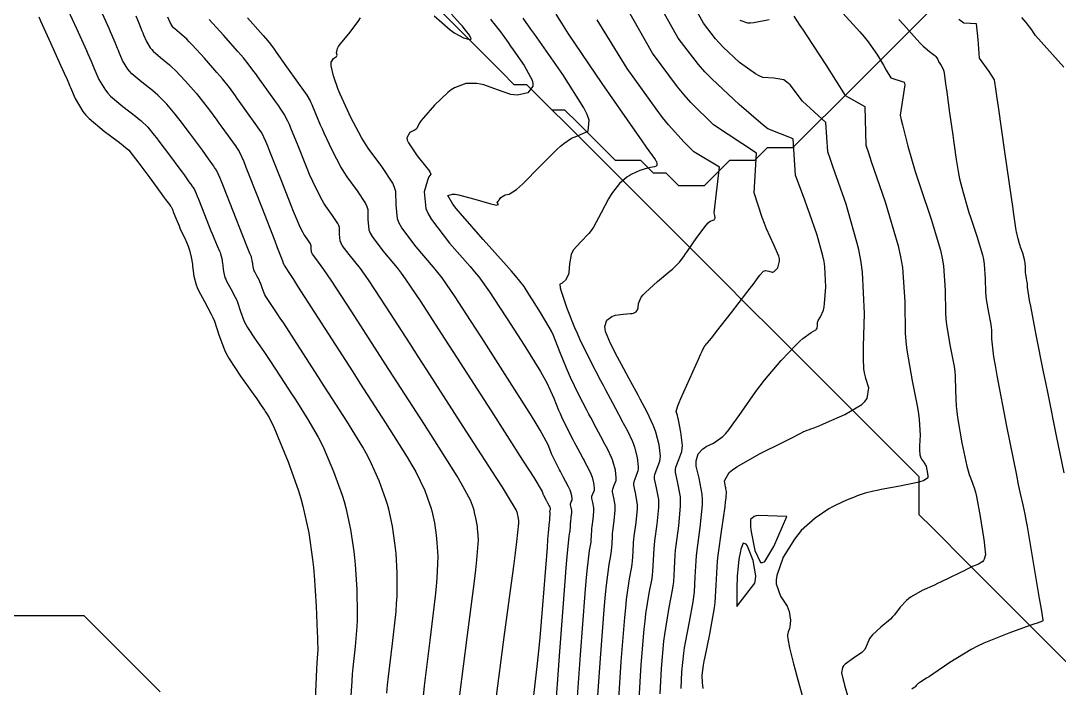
# Model space of a CAD drawing. Header units: metres. Extents: x 837475 to 838479, y 1189012 to 1191015.
# Drawn here: x 837679 to 837761.1, y 1190426.3 to 1190479 of the extents above; entities that cross this region are included whole.
import ezdxf

# ---------------------------------------------------------------- set-up
doc = ezdxf.new("R2010")
doc.units = ezdxf.units.M
doc.header["$LTSCALE"] = 0.3
for name, color, linetype in [('COTAS 10', 1, 'Continuous'), ('COTAS INT', 252, 'Continuous'), ('DRENAJE', 5, 'Continuous')]:
    doc.layers.add(name, color=color, linetype=linetype)

msp = doc.modelspace()

# ---------------------------------------------------------------- linework, layer by layer
at = {"layer": 'COTAS 10'}
for points in [[(837731.236, 1190426.276), (837731.275, 1190427.588), (837731.43, 1190429.048), (837731.492, 1190429.473), (837731.561, 1190429.906), (837731.877, 1190431.545), (837732.173, 1190433.121), (837732.23, 1190433.514), (837732.275, 1190433.889), (837732.348, 1190435.09), (837732.407, 1190436.344), (837732.445, 1190436.753), (837732.491, 1190437.188), (837732.733, 1190438.982), (837732.905, 1190440.778), (837732.906, 1190441.214), (837732.887, 1190441.624), (837732.653, 1190442.884), (837732.42, 1190443.842), (837732.402, 1190444.062), (837732.405, 1190444.261), (837732.58, 1190444.817), (837732.953, 1190445.205), (837733.079, 1190445.299), (837733.215, 1190445.387), (837733.792, 1190445.656), (837734.52, 1190446.171), (837734.752, 1190446.414), (837734.997, 1190446.701), (837735.992, 1190448.098), (837737.132, 1190449.749), (837737.469, 1190450.195), (837737.815, 1190450.637), (837739.141, 1190452.195), (837740.347, 1190453.463), (837740.616, 1190453.723), (837740.858, 1190453.944), (837741.502, 1190454.409), (837741.861, 1190454.619), (837741.924, 1190454.679), (837741.971, 1190454.738), (837742.008, 1190454.958), (837742.005, 1190455.197), (837742.027, 1190455.269), (837742.059, 1190455.343), (837742.254, 1190455.632), (837742.473, 1190456.182), (837742.52, 1190456.421), (837742.56, 1190456.698), (837742.654, 1190458.01), (837742.583, 1190459.587), (837742.52, 1190460.03), (837742.438, 1190460.476), (837741.982, 1190462.111), (837741.368, 1190463.84), (837741.186, 1190464.346), (837740.998, 1190464.863), (837740.277, 1190466.829), (837740.079, 1190469.709), (837738.086, 1190470.493), (837737.716, 1190470.8), (837735.813, 1190472.421), (837733.644, 1190474.454), (837733.107, 1190475.021), (837732.596, 1190475.59), (837730.98, 1190477.66), (837729.41, 1190480.489)], [(837688.113, 1190479.443), (837688.383, 1190478.798), (837688.611, 1190478.239), (837688.673, 1190478.088), (837688.735, 1190477.94), (837688.957, 1190477.417), (837689.263, 1190476.91), (837689.379, 1190476.772), (837689.508, 1190476.634), (837690.087, 1190476.144), (837690.795, 1190475.56), (837691.006, 1190475.363), (837691.224, 1190475.152), (837692.062, 1190474.262), (837692.887, 1190473.312), (837693.095, 1190473.061), (837693.294, 1190472.817), (837693.943, 1190471.98), (837694.529, 1190471.184), (837694.689, 1190470.964), (837694.848, 1190470.746), (837695.413, 1190469.96), (837695.888, 1190469.293), (837695.991, 1190469.149), (837696.08, 1190469.023), (837696.295, 1190468.716), (837696.65, 1190467.92), (837696.827, 1190467.486), (837697.037, 1190466.959), (837698.083, 1190464.283), (837699.105, 1190461.64), (837699.301, 1190461.134), (837699.459, 1190460.726), (837699.717, 1190460.066), (837699.726, 1190460.044), (837699.73, 1190460.032), (837699.735, 1190460.013), (837699.738, 1190459.993), (837699.74, 1190459.981), (837699.742, 1190459.96), (837699.748, 1190459.935), (837699.751, 1190459.928), (837699.755, 1190459.92), (837699.772, 1190459.888), (837699.791, 1190459.854), (837699.795, 1190459.844), (837699.8, 1190459.834), (837699.812, 1190459.795), (837699.828, 1190459.754), (837699.834, 1190459.741), (837699.841, 1190459.729), (837699.872, 1190459.68), (837700.314, 1190458.998), (837700.58, 1190458.586), (837700.908, 1190458.077), (837704.699, 1190452.185), (837705.271, 1190451.296), (837705.84, 1190450.413), (837707.871, 1190447.26), (837709.572, 1190444.539), (837709.933, 1190443.928), (837710.246, 1190443.378), (837710.979, 1190441.905), (837711.35, 1190440.862), (837711.435, 1190440.584), (837711.512, 1190440.309), (837711.725, 1190439.355), (837711.864, 1190438.386), (837711.895, 1190438.103), (837711.923, 1190437.813), (837711.994, 1190436.711), (837711.928, 1190434.995), (837711.869, 1190434.318), (837711.792, 1190433.553), (837711.367, 1190430.063), (837710.917, 1190426.487), (837710.825, 1190425.67)], [(837716.147, 1190479.165), (837716.288, 1190478.998), (837716.429, 1190478.826), (837716.943, 1190478.16), (837717.547, 1190477.329), (837717.744, 1190477.052), (837717.954, 1190476.756), (837718.821, 1190475.519), (837719.443, 1190474.353), (837719.498, 1190474.101), (837719.503, 1190473.881), (837719.098, 1190473.34), (837718.285, 1190473.171), (837718.032, 1190473.184), (837717.767, 1190473.222), (837716.71, 1190473.578), (837715.635, 1190473.976), (837715.358, 1190474.04), (837715.09, 1190474.086), (837714.199, 1190474.086), (837713.314, 1190473.745), (837713.05, 1190473.575), (837712.777, 1190473.372), (837711.726, 1190472.367), (837710.85, 1190471.366), (837710.688, 1190471.166), (837710.562, 1190470.999), (837710.398, 1190470.673), (837710.345, 1190470.537), (837710.288, 1190470.49), (837710.213, 1190470.438), (837709.79, 1190470.217), (837709.546, 1190469.784), (837709.584, 1190469.599), (837709.668, 1190469.386), (837710.351, 1190468.381), (837711.117, 1190467.432), (837711.252, 1190467.255), (837711.354, 1190467.114), (837711.446, 1190466.912), (837711.289, 1190466.722), (837711.234, 1190466.589), (837711.175, 1190466.421), (837710.92, 1190465.521), (837711.054, 1190464.212), (837711.24, 1190463.786), (837711.49, 1190463.333), (837712.93, 1190461.466), (837714.546, 1190459.632), (837714.907, 1190459.2), (837715.231, 1190458.801), (837716.09, 1190457.632), (837716.881, 1190456.402), (837717.472, 1190455.485), (837718.813, 1190453.404), (837720.099, 1190451.327), (837720.373, 1190450.85), (837720.611, 1190450.417), (837721.176, 1190449.206), (837721.542, 1190448.267), (837721.655, 1190448.004), (837721.774, 1190447.74), (837722.244, 1190446.774), (837722.7, 1190445.896), (837722.81, 1190445.686), (837722.913, 1190445.491), (837723.223, 1190444.907), (837723.483, 1190444.423), (837723.554, 1190444.29), (837723.625, 1190444.158), (837723.877, 1190443.687), (837724.095, 1190443.222), (837724.144, 1190443.095), (837724.189, 1190442.967), (837724.311, 1190442.511), (837724.357, 1190442.107), (837724.353, 1190442.013), (837724.342, 1190441.926), (837724.245, 1190441.678), (837724.154, 1190441.447), (837724.147, 1190441.372), (837724.148, 1190441.292), (837724.218, 1190440.961), (837724.296, 1190440.541), (837724.302, 1190440.405), (837724.302, 1190440.259), (837724.244, 1190439.661), (837724.164, 1190439.063), (837724.148, 1190438.918), (837724.136, 1190438.781), (837724.116, 1190438.363), (837724.092, 1190437.963), (837724.077, 1190437.838), (837724.058, 1190437.707), (837723.959, 1190437.182), (837723.775, 1190435.572), (837723.702, 1190434.758), (837723.62, 1190433.783), (837723.245, 1190428.929), (837722.905, 1190424.142)], [(837761.493, 1190443.301), (837760.899, 1190446.232), (837760.225, 1190449.568), (837760.049, 1190450.443), (837759.877, 1190451.298), (837759.297, 1190454.208), (837758.856, 1190456.476), (837758.773, 1190456.926), (837758.706, 1190457.298), (837758.608, 1190457.998), (837758.602, 1190458.222), (837758.594, 1190458.293), (837758.584, 1190458.369), (837758.525, 1190458.679), (837758.466, 1190459.018), (837758.455, 1190459.113), (837758.448, 1190459.208), (837758.443, 1190459.555), (837758.417, 1190459.937), (837758.396, 1190460.055), (837758.369, 1190460.178), (837758.225, 1190460.665), (837758.059, 1190461.155), (837758.018, 1190461.281), (837757.98, 1190461.401), (837757.864, 1190461.8), (837757.776, 1190462.156), (837757.756, 1190462.25), (837757.738, 1190462.342), (837757.686, 1190462.658), (837757.53, 1190463.767), (837757.446, 1190464.359), (837757.343, 1190465.074), (837756.824, 1190468.688), (837756.311, 1190472.251), (837756.213, 1190472.934), (837756.134, 1190473.486), (837756.006, 1190474.385), (837755.821, 1190474.673), (837755.705, 1190474.839), (837755.562, 1190475.043), (837754.812, 1190476.095), (837754.691, 1190477.556), (837754.578, 1190478.798), (837753.582, 1190478.867), (837753.171, 1190479.154)]]:
    msp.add_lwpolyline(points, dxfattribs=at)
at = {"layer": 'COTAS INT'}
for points in [[(837682.752, 1190479.91), (837683.436, 1190478.448), (837684.093, 1190476.986), (837684.228, 1190476.684), (837684.343, 1190476.425), (837684.587, 1190475.861), (837684.75, 1190475.47), (837684.812, 1190475.321), (837684.883, 1190475.155), (837685.201, 1190474.408), (837685.717, 1190473.554), (837685.912, 1190473.321), (837686.13, 1190473.089), (837687.105, 1190472.262), (837688.089, 1190471.514), (837688.312, 1190471.332), (837688.513, 1190471.16), (837689.064, 1190470.629), (837689.579, 1190470.009), (837689.759, 1190469.781), (837689.954, 1190469.529), (837690.794, 1190468.413), (837691.603, 1190467.318), (837691.779, 1190467.079), (837691.935, 1190466.866), (837692.326, 1190466.328), (837692.544, 1190466.022), (837692.591, 1190465.956), (837692.632, 1190465.898), (837692.731, 1190465.757), (837692.893, 1190465.392), (837692.975, 1190465.193), (837693.071, 1190464.951), (837693.551, 1190463.724), (837694.06, 1190462.43), (837694.175, 1190462.146), (837694.28, 1190461.895), (837694.563, 1190461.257), (837694.745, 1190460.841), (837694.785, 1190460.73), (837694.821, 1190460.621), (837694.913, 1190460.242), (837694.974, 1190459.864), (837694.99, 1190459.755), (837695.005, 1190459.644), (837695.056, 1190459.229), (837695.172, 1190458.76), (837695.229, 1190458.615), (837695.296, 1190458.463), (837695.628, 1190457.861), (837695.989, 1190457.194), (837696.075, 1190457.002), (837696.155, 1190456.806), (837696.394, 1190456.071), (837696.693, 1190455.273), (837696.81, 1190455.038), (837696.943, 1190454.796), (837697.55, 1190453.87), (837698.288, 1190452.827), (837698.504, 1190452.512), (837698.724, 1190452.185), (837699.562, 1190450.908), (837700.424, 1190449.568), (837700.66, 1190449.202), (837700.894, 1190448.837), (837701.732, 1190447.536), (837702.549, 1190446.122), (837702.77, 1190445.687), (837702.989, 1190445.232), (837703.762, 1190443.429), (837704.43, 1190441.552), (837704.582, 1190441.051), (837704.721, 1190440.557), (837705.104, 1190438.839), (837705.356, 1190437.095), (837705.412, 1190436.585), (837705.461, 1190436.063), (837705.59, 1190434.08), (837705.623, 1190432.138), (837705.613, 1190431.642), (837705.594, 1190431.165), (837705.456, 1190429.592), (837705.276, 1190427.934), (837705.231, 1190427.402), (837705.188, 1190426.839), (837705.052, 1190424.544)], [(837729.57, 1190425.85), (837729.669, 1190427.857), (837729.868, 1190429.995), (837729.934, 1190430.53), (837730.004, 1190431.039), (837730.293, 1190432.672), (837730.55, 1190434.038), (837730.599, 1190434.379), (837730.638, 1190434.704), (837730.701, 1190435.745), (837730.753, 1190436.832), (837730.785, 1190437.186), (837730.825, 1190437.563), (837731.036, 1190439.118), (837731.184, 1190440.674), (837731.185, 1190441.052), (837731.169, 1190441.407), (837730.966, 1190442.499), (837730.785, 1190443.358), (837730.782, 1190443.567), (837730.8, 1190443.762), (837731.037, 1190444.362), (837731.29, 1190445.008), (837731.317, 1190445.233), (837731.327, 1190445.478), (837731.209, 1190446.528), (837731.008, 1190447.496), (837730.965, 1190447.69), (837730.928, 1190447.85), (837730.84, 1190448.16), (837730.971, 1190448.62), (837731.072, 1190448.876), (837731.201, 1190449.187), (837731.901, 1190450.774), (837732.624, 1190452.358), (837732.767, 1190452.667), (837732.886, 1190452.92), (837733.111, 1190453.369), (837733.167, 1190453.44), (837733.18, 1190453.456), (837733.191, 1190453.47), (837733.222, 1190453.505), (837733.243, 1190453.525), (837733.248, 1190453.528), (837733.252, 1190453.531), (837733.268, 1190453.536), (837733.279, 1190453.537), (837733.281, 1190453.537), (837733.283, 1190453.538), (837733.288, 1190453.54), (837733.29, 1190453.543), (837733.29, 1190453.545), (837733.291, 1190453.546), (837733.291, 1190453.553), (837733.296, 1190453.563), (837733.298, 1190453.566), (837733.302, 1190453.57), (837733.321, 1190453.587), (837733.623, 1190453.966), (837733.805, 1190454.199), (837734.03, 1190454.487), (837735.199, 1190455.988), (837736.424, 1190457.572), (837736.684, 1190457.912), (837736.909, 1190458.209), (837737.439, 1190458.929), (837737.734, 1190459.246), (837737.812, 1190459.29), (837737.888, 1190459.314), (837738.148, 1190459.243), (837738.41, 1190459.163), (837738.487, 1190459.183), (837738.567, 1190459.22), (837738.869, 1190459.504), (837739.013, 1190460.031), (837738.993, 1190460.22), (837738.946, 1190460.429), (837738.56, 1190461.343), (837737.981, 1190462.604), (837737.813, 1190463.031), (837737.641, 1190463.493), (837736.994, 1190465.442), (837737.18, 1190468.575), (837733.787, 1190470.809), (837731.989, 1190472.59), (837731.471, 1190473.182), (837730.945, 1190473.818), (837728.972, 1190476.473), (837726.851, 1190480.203)], [(837732.964, 1190426.264), (837732.929, 1190426.492), (837732.902, 1190426.703), (837732.881, 1190427.32), (837732.992, 1190428.101), (837733.049, 1190428.416), (837733.118, 1190428.773), (837733.461, 1190430.418), (837733.796, 1190432.203), (837733.86, 1190432.649), (837733.912, 1190433.075), (837733.994, 1190434.436), (837734.062, 1190435.857), (837734.104, 1190436.32), (837734.156, 1190436.813), (837734.431, 1190438.847), (837734.699, 1190440.662), (837734.746, 1190441.018), (837734.783, 1190441.311), (837734.819, 1190441.839), (837734.772, 1190442.036), (837734.755, 1190442.12), (837734.737, 1190442.217), (837734.661, 1190442.675), (837735.033, 1190443.33), (837735.297, 1190443.552), (837735.631, 1190443.792), (837737.422, 1190444.803), (837739.281, 1190445.735), (837739.659, 1190445.925), (837739.977, 1190446.085), (837740.629, 1190446.416), (837740.875, 1190446.54), (837740.937, 1190446.569), (837740.996, 1190446.596), (837741.187, 1190446.676), (837741.367, 1190446.742), (837741.419, 1190446.76), (837741.472, 1190446.779), (837741.674, 1190446.846), (837742.182, 1190447.053), (837742.429, 1190447.16), (837742.722, 1190447.288), (837744.162, 1190447.927), (837745.51, 1190448.725), (837745.745, 1190448.953), (837745.919, 1190449.184), (837746.049, 1190450.043), (837745.838, 1190450.757), (837745.798, 1190450.896), (837745.766, 1190451.009), (837745.717, 1190451.208), (837745.71, 1190451.279), (837745.704, 1190451.312), (837745.696, 1190451.352), (837745.655, 1190451.544), (837745.635, 1190452.355), (837745.64, 1190452.785), (837745.651, 1190453.304), (837745.729, 1190455.919), (837745.573, 1190459.187), (837745.435, 1190460.118), (837745.257, 1190461.059), (837744.274, 1190464.552), (837743.226, 1190467.534), (837743.008, 1190468.153), (837742.82, 1190468.683), (837742.658, 1190470.997), (837740.808, 1190472.699), (837739.836, 1190473.975), (837739.586, 1190474.199), (837739.345, 1190474.368), (837738.548, 1190474.515), (837737.682, 1190474.574), (837737.397, 1190474.688), (837737.094, 1190474.844), (837735.836, 1190475.759), (837734.558, 1190476.958), (837734.242, 1190477.292), (837733.941, 1190477.627), (837732.988, 1190478.847), (837732.063, 1190480.514)], [(837743.756, 1190479.943), (837745.35, 1190478.177), (837745.696, 1190477.768), (837746, 1190477.393), (837746.755, 1190476.324), (837747.209, 1190475.534), (837747.433, 1190475.143), (837747.79, 1190474.523), (837748.844, 1190474.196), (837748.901, 1190473.991), (837748.543, 1190471.59), (837748.623, 1190471.223), (837748.715, 1190470.826), (837749.147, 1190469.146), (837749.737, 1190467.121), (837749.93, 1190466.508), (837750.135, 1190465.87), (837750.98, 1190463.377), (837751.714, 1190460.903), (837751.848, 1190460.278), (837751.953, 1190459.68), (837752.086, 1190457.737), (837752.113, 1190455.976), (837752.151, 1190455.492), (837752.203, 1190455.011), (837752.502, 1190453.286), (837752.803, 1190451.713), (837752.855, 1190451.327), (837752.894, 1190450.963), (837752.924, 1190449.829), (837752.966, 1190448.59), (837753.012, 1190448.16), (837753.074, 1190447.693), (837753.422, 1190445.692), (837753.815, 1190443.848), (837753.906, 1190443.48), (837753.988, 1190443.173), (837754.22, 1190442.578), (837754.427, 1190442.043), (837754.495, 1190441.774), (837754.567, 1190441.453), (837754.864, 1190439.854), (837755.124, 1190438.212), (837755.174, 1190437.862), (837755.213, 1190437.559), (837755.273, 1190436.843), (837755.186, 1190436.475), (837755.133, 1190436.391), (837755.067, 1190436.314), (837754.724, 1190436.099), (837754.33, 1190435.938), (837754.232, 1190435.895), (837754.139, 1190435.853), (837753.845, 1190435.706), (837753.484, 1190435.52), (837753.35, 1190435.453), (837753.201, 1190435.379), (837752.538, 1190435.059), (837751.73, 1190434.675), (837751.49, 1190434.562), (837751.243, 1190434.445), (837750.288, 1190434), (837749.413, 1190433.514), (837749.214, 1190433.373), (837749.036, 1190433.228), (837748.551, 1190432.681), (837748.097, 1190432.094), (837747.939, 1190431.925), (837747.766, 1190431.754), (837747.021, 1190431.109), (837746.343, 1190430.499), (837746.211, 1190430.349), (837746.105, 1190430.208), (837745.925, 1190429.764), (837745.746, 1190429.355), (837745.641, 1190429.236), (837745.511, 1190429.114), (837744.838, 1190428.65), (837744.187, 1190428.184), (837744.07, 1190428.059), (837743.982, 1190427.937), (837743.892, 1190427.515), (837744.03, 1190426.961), (837744.084, 1190426.757), (837744.145, 1190426.53), (837744.425, 1190425.523)], [(837680.453, 1190479.362), (837680.603, 1190479.03), (837681.386, 1190477.299), (837682.175, 1190475.547), (837682.33, 1190475.202), (837682.458, 1190474.917), (837682.69, 1190474.392), (837682.819, 1190474.085), (837682.882, 1190473.937), (837682.956, 1190473.762), (837683.323, 1190472.903), (837683.944, 1190471.876), (837684.179, 1190471.596), (837684.441, 1190471.317), (837685.614, 1190470.322), (837686.735, 1190469.491), (837686.964, 1190469.316), (837687.158, 1190469.164), (837687.564, 1190468.812), (837687.925, 1190468.358), (837688.091, 1190468.141), (837688.284, 1190467.884), (837689.219, 1190466.63), (837690.14, 1190465.386), (837690.325, 1190465.136), (837690.479, 1190464.926), (837690.783, 1190464.512), (837690.872, 1190464.387), (837690.891, 1190464.36), (837690.908, 1190464.336), (837690.949, 1190464.278), (837691.015, 1190464.128), (837691.049, 1190464.047), (837691.088, 1190463.948), (837691.285, 1190463.444), (837691.538, 1190462.825), (837691.613, 1190462.652), (837691.69, 1190462.479), (837691.986, 1190461.852), (837692.254, 1190461.24), (837692.314, 1190461.076), (837692.367, 1190460.916), (837692.503, 1190460.357), (837692.592, 1190459.799), (837692.615, 1190459.639), (837692.637, 1190459.476), (837692.712, 1190458.864), (837692.884, 1190458.172), (837692.968, 1190457.958), (837693.067, 1190457.735), (837693.556, 1190456.848), (837694.088, 1190455.865), (837694.215, 1190455.581), (837694.333, 1190455.293), (837694.685, 1190454.21), (837695.125, 1190453.033), (837695.299, 1190452.686), (837695.495, 1190452.33), (837696.389, 1190450.964), (837697.275, 1190449.741), (837697.465, 1190449.475), (837697.632, 1190449.239), (837698.037, 1190448.646), (837698.286, 1190448.26), (837698.354, 1190448.154), (837698.421, 1190448.049), (837698.663, 1190447.674), (837699.037, 1190446.914), (837699.189, 1190446.566), (837699.36, 1190446.159), (837700.154, 1190444.191), (837700.97, 1190441.897), (837701.156, 1190441.284), (837701.326, 1190440.681), (837701.794, 1190438.581), (837702.102, 1190436.45), (837702.17, 1190435.826), (837702.23, 1190435.188), (837702.387, 1190432.764), (837702.47, 1190430.71), (837702.484, 1190430.305), (837702.495, 1190429.971), (837702.5, 1190429.357), (837702.455, 1190428.657), (837702.434, 1190428.268), (837702.41, 1190427.795), (837702.289, 1190425.384)], [(837707.967, 1190425.883), (837708.028, 1190426.536), (837708.097, 1190427.211), (837708.411, 1190429.827), (837708.693, 1190432.359), (837708.741, 1190432.98), (837708.775, 1190433.567), (837708.792, 1190435.395), (837708.692, 1190436.938), (837708.654, 1190437.344), (837708.61, 1190437.741), (837708.414, 1190439.097), (837708.116, 1190440.433), (837708.009, 1190440.817), (837707.89, 1190441.207), (837707.371, 1190442.667), (837706.617, 1190444.305), (837706.351, 1190444.807), (837706.06, 1190445.331), (837704.802, 1190447.398), (837703.367, 1190449.625), (837702.965, 1190450.249), (837702.561, 1190450.876), (837701.086, 1190453.17), (837699.816, 1190455.131), (837699.542, 1190455.549), (837699.301, 1190455.913), (837698.711, 1190456.775), (837698.392, 1190457.262), (837698.322, 1190457.39), (837698.26, 1190457.513), (837698.103, 1190457.933), (837697.977, 1190458.32), (837697.935, 1190458.423), (837697.89, 1190458.524), (837697.7, 1190458.875), (837697.526, 1190459.192), (837697.49, 1190459.271), (837697.46, 1190459.348), (837697.399, 1190459.595), (837697.372, 1190459.813), (837697.364, 1190459.871), (837697.356, 1190459.928), (837697.324, 1190460.128), (837697.276, 1190460.327), (837697.257, 1190460.384), (837697.236, 1190460.442), (837697.14, 1190460.661), (837696.87, 1190461.31), (837696.738, 1190461.64), (837696.583, 1190462.035), (837695.817, 1190464.003), (837695.054, 1190465.955), (837694.901, 1190466.339), (837694.772, 1190466.656), (837694.513, 1190467.237), (837694.356, 1190467.461), (837694.291, 1190467.553), (837694.216, 1190467.657), (837693.87, 1190468.144), (837693.391, 1190468.806), (837693.234, 1190469.022), (837693.066, 1190469.251), (837692.368, 1190470.197), (837691.624, 1190471.173), (837691.427, 1190471.421), (837691.233, 1190471.66), (837690.563, 1190472.446), (837689.868, 1190473.156), (837689.659, 1190473.347), (837689.442, 1190473.537), (837688.596, 1190474.203), (837687.819, 1190474.862), (837687.645, 1190475.046), (837687.49, 1190475.232), (837687.079, 1190475.912), (837686.809, 1190476.547), (837686.743, 1190476.705), (837686.68, 1190476.854), (837686.485, 1190477.329), (837686.228, 1190477.934), (837686.126, 1190478.166), (837686.011, 1190478.426), (837685.487, 1190479.596)], [(837713.738, 1190425.764), (837714.323, 1190430.298), (837714.891, 1190434.748), (837714.997, 1190435.656), (837715.08, 1190436.424), (837715.197, 1190438.027), (837715.154, 1190438.688), (837715.137, 1190438.862), (837715.119, 1190439.032), (837715.035, 1190439.613), (837714.907, 1190440.186), (837714.861, 1190440.35), (837714.81, 1190440.517), (837714.587, 1190441.143), (837713.874, 1190442.451), (837713.514, 1190443.048), (837713.083, 1190443.747), (837710.94, 1190447.122), (837708.476, 1190450.946), (837707.843, 1190451.929), (837707.232, 1190452.879), (837705.201, 1190456.036), (837703.613, 1190458.474), (837703.281, 1190458.971), (837702.996, 1190459.391), (837702.353, 1190460.267), (837702.092, 1190460.61), (837702.047, 1190460.695), (837702.014, 1190460.775), (837701.993, 1190461.027), (837701.987, 1190461.269), (837701.963, 1190461.343), (837701.93, 1190461.42), (837701.73, 1190461.722), (837701.476, 1190462.07), (837701.409, 1190462.177), (837701.343, 1190462.287), (837701.115, 1190462.72), (837700.743, 1190463.595), (837700.586, 1190463.983), (837700.407, 1190464.435), (837699.563, 1190466.597), (837698.729, 1190468.715), (837698.556, 1190469.141), (837698.407, 1190469.496), (837698.078, 1190470.196), (837697.804, 1190470.586), (837697.69, 1190470.746), (837697.561, 1190470.928), (837696.957, 1190471.776), (837696.304, 1190472.685), (837696.143, 1190472.907), (837695.992, 1190473.117), (837695.518, 1190473.763), (837694.964, 1190474.461), (837694.763, 1190474.701), (837694.54, 1190474.963), (837693.562, 1190476.079), (837692.579, 1190477.148), (837692.353, 1190477.379), (837692.148, 1190477.582), (837691.578, 1190478.084), (837691.197, 1190478.407), (837691.112, 1190478.497), (837691.036, 1190478.588), (837690.834, 1190478.921), (837690.662, 1190479.332)], [(837716.558, 1190425.041), (837717.278, 1190430.533), (837717.99, 1190435.942), (837718.125, 1190436.994), (837718.233, 1190437.852), (837718.399, 1190439.342), (837718.385, 1190439.563), (837718.379, 1190439.621), (837718.373, 1190439.677), (837718.345, 1190439.871), (837718.302, 1190440.062), (837718.287, 1190440.117), (837718.27, 1190440.172), (837718.196, 1190440.381), (837717.503, 1190441.524), (837717.095, 1190442.168), (837716.595, 1190442.956), (837714.009, 1190446.984), (837711.133, 1190451.449), (837710.448, 1190452.511), (837709.813, 1190453.498), (837707.923, 1190456.435), (837706.518, 1190458.556), (837706.188, 1190459.028), (837705.883, 1190459.452), (837704.997, 1190460.567), (837704.443, 1190461.295), (837704.347, 1190461.475), (837704.277, 1190461.645), (837704.233, 1190462.181), (837704.22, 1190462.695), (837704.17, 1190462.852), (837704.099, 1190463.015), (837703.674, 1190463.656), (837703.135, 1190464.397), (837702.992, 1190464.622), (837702.852, 1190464.856), (837702.367, 1190465.776), (837701.865, 1190466.89), (837701.714, 1190467.247), (837701.557, 1190467.625), (837700.945, 1190469.162), (837700.385, 1190470.565), (837700.261, 1190470.858), (837700.15, 1190471.11), (837699.86, 1190471.675), (837699.528, 1190472.148), (837699.39, 1190472.342), (837699.233, 1190472.564), (837698.5, 1190473.592), (837697.76, 1190474.625), (837697.598, 1190474.85), (837697.455, 1190475.049), (837697.093, 1190475.547), (837696.635, 1190476.105), (837696.431, 1190476.342), (837696.194, 1190476.614), (837695.061, 1190477.896), (837693.934, 1190479.143)], [(837696.94, 1190479.287), (837697.988, 1190478.108), (837698.194, 1190477.875), (837698.363, 1190477.684), (837698.667, 1190477.33), (837698.918, 1190476.982), (837699.053, 1190476.793), (837699.216, 1190476.565), (837700.044, 1190475.407), (837700.905, 1190474.199), (837701.09, 1190473.939), (837701.251, 1190473.711), (837701.642, 1190473.154), (837701.893, 1190472.724), (837701.966, 1190472.576), (837702.041, 1190472.415), (837702.328, 1190471.727), (837702.707, 1190470.814), (837702.841, 1190470.511), (837702.988, 1190470.186), (837703.62, 1190468.833), (837704.36, 1190467.426), (837704.575, 1190467.068), (837704.794, 1190466.723), (837705.619, 1190465.591), (837706.268, 1190464.61), (837706.376, 1190464.361), (837706.453, 1190464.121), (837706.472, 1190463.335), (837706.54, 1190462.516), (837706.647, 1190462.256), (837706.793, 1190461.981), (837707.642, 1190460.866), (837708.771, 1190459.512), (837709.094, 1190459.086), (837709.422, 1190458.637), (837710.645, 1190456.834), (837712.259, 1190454.326), (837713.463, 1190452.457), (837716.198, 1190448.212), (837718.7, 1190444.313), (837719.183, 1190443.553), (837719.576, 1190442.932), (837720.235, 1190441.841), (837720.308, 1190441.653), (837720.331, 1190441.601), (837720.355, 1190441.548), (837720.449, 1190441.355), (837720.54, 1190441.179), (837720.562, 1190441.137), (837720.583, 1190441.098), (837720.645, 1190440.981), (837720.697, 1190440.885), (837720.711, 1190440.858), (837720.725, 1190440.832), (837720.775, 1190440.737), (837720.819, 1190440.644), (837720.829, 1190440.619), (837720.838, 1190440.593), (837720.862, 1190440.502), (837720.871, 1190440.421), (837720.871, 1190440.403), (837720.868, 1190440.385), (837720.849, 1190440.336), (837720.831, 1190440.289), (837720.829, 1190440.274), (837720.83, 1190440.258), (837720.844, 1190440.192), (837720.859, 1190440.108), (837720.86, 1190440.081), (837720.86, 1190440.052), (837720.849, 1190439.932), (837720.833, 1190439.813), (837720.83, 1190439.784), (837720.827, 1190439.756), (837720.823, 1190439.673), (837720.818, 1190439.593), (837720.815, 1190439.568), (837720.812, 1190439.541), (837720.792, 1190439.436), (837720.714, 1190438.557), (837720.673, 1190438.043), (837720.625, 1190437.411), (837720.38, 1190434.151), (837720.055, 1190430.268), (837719.955, 1190429.243), (837719.851, 1190428.24), (837719.44, 1190424.799)], [(837721.239, 1190423.715), (837721.64, 1190429.197), (837722.058, 1190434.73), (837722.144, 1190435.815), (837722.218, 1190436.705), (837722.375, 1190438.309), (837722.435, 1190438.624), (837722.446, 1190438.703), (837722.455, 1190438.778), (837722.47, 1190439.018), (837722.481, 1190439.269), (837722.489, 1190439.351), (837722.498, 1190439.438), (837722.547, 1190439.796), (837722.581, 1190440.156), (837722.581, 1190440.243), (837722.577, 1190440.325), (837722.531, 1190440.577), (837722.489, 1190440.775), (837722.488, 1190440.823), (837722.492, 1190440.868), (837722.547, 1190441.007), (837722.605, 1190441.156), (837722.612, 1190441.208), (837722.614, 1190441.264), (837722.587, 1190441.506), (837722.513, 1190441.78), (837722.487, 1190441.857), (837722.457, 1190441.933), (837722.326, 1190442.212), (837722.175, 1190442.495), (837722.133, 1190442.574), (837722.09, 1190442.654), (837721.934, 1190442.944), (837721.686, 1190443.412), (837721.62, 1190443.538), (837721.346, 1190444.065), (837721.064, 1190444.644), (837720.993, 1190444.802), (837720.925, 1190444.96), (837720.706, 1190445.524), (837720.094, 1190446.674), (837719.778, 1190447.202), (837719.4, 1190447.82), (837717.505, 1190450.808), (837715.467, 1190453.971), (837714.57, 1190455.364), (837713.367, 1190457.233), (837712.327, 1190458.719), (837712.001, 1190459.143), (837711.659, 1190459.572), (837710.286, 1190461.166), (837709.144, 1190462.666), (837708.948, 1190463.036), (837708.803, 1190463.387), (837708.712, 1190464.489), (837708.686, 1190465.547), (837708.582, 1190465.869), (837708.436, 1190466.205), (837707.563, 1190467.526), (837706.488, 1190468.974), (837706.217, 1190469.39), (837705.956, 1190469.813), (837705.107, 1190471.397), (837704.426, 1190472.891), (837704.271, 1190473.258), (837704.13, 1190473.605), (837703.745, 1190474.687), (837703.571, 1190475.477), (837703.564, 1190475.64), (837703.575, 1190475.779), (837703.762, 1190476.076), (837703.981, 1190476.228), (837704.013, 1190476.274), (837704.031, 1190476.322), (837703.992, 1190476.512), (837704.065, 1190476.863), (837704.154, 1190477.014), (837704.274, 1190477.187), (837704.954, 1190478.003), (837705.709, 1190478.998), (837705.875, 1190479.283)], [(837711.716, 1190479.434), (837712.299, 1190478.907), (837712.967, 1190478.325), (837713.154, 1190478.189), (837713.343, 1190478.065), (837714.036, 1190477.708), (837714.535, 1190477.568), (837714.601, 1190477.58), (837714.637, 1190477.614), (837714.506, 1190477.92), (837714.083, 1190478.446), (837713.934, 1190478.618), (837713.771, 1190478.801), (837713.068, 1190479.561)], [(837724.571, 1190424.569), (837724.851, 1190428.661), (837725.182, 1190432.836), (837725.26, 1190433.701), (837725.332, 1190434.439), (837725.543, 1190436.054), (837725.681, 1190436.79), (837725.707, 1190436.973), (837725.728, 1190437.148), (837725.762, 1190437.709), (837725.79, 1190438.294), (837725.807, 1190438.485), (837725.829, 1190438.688), (837725.942, 1190439.525), (837726.022, 1190440.363), (837726.023, 1190440.566), (837726.014, 1190440.758), (837725.905, 1190441.346), (837725.807, 1190441.808), (837725.806, 1190441.921), (837725.816, 1190442.026), (837725.943, 1190442.349), (837726.079, 1190442.697), (837726.094, 1190442.818), (837726.099, 1190442.949), (837726.036, 1190443.515), (837725.865, 1190444.154), (837725.802, 1190444.333), (837725.733, 1190444.511), (837725.428, 1190445.162), (837725.075, 1190445.822), (837724.976, 1190446.006), (837724.877, 1190446.192), (837724.512, 1190446.87), (837724.078, 1190447.687), (837723.934, 1190447.961), (837723.78, 1190448.254), (837723.141, 1190449.484), (837722.483, 1190450.835), (837722.317, 1190451.205), (837722.159, 1190451.574), (837721.646, 1190452.889), (837721.129, 1190454.159), (837720.968, 1190454.499), (837720.798, 1190454.833), (837720.12, 1190455.999), (837719.476, 1190456.999), (837719.192, 1190457.44), (837718.812, 1190458.031), (837718.136, 1190458.883), (837717.814, 1190459.258), (837717.434, 1190459.693), (837715.574, 1190461.766), (837713.785, 1190463.799), (837713.449, 1190464.209), (837713.183, 1190464.553), (837712.796, 1190465.242), (837713.163, 1190465.352), (837713.37, 1190465.331), (837713.624, 1190465.287), (837714.926, 1190464.94), (837716.188, 1190464.574), (837716.417, 1190464.519), (837716.594, 1190464.483), (837716.798, 1190464.518), (837716.704, 1190464.657), (837716.693, 1190464.686), (837716.687, 1190464.712), (837716.721, 1190464.771), (837716.779, 1190464.802), (837716.79, 1190464.809), (837716.798, 1190464.815), (837716.805, 1190464.834), (837716.827, 1190464.879), (837716.845, 1190464.902), (837716.867, 1190464.93), (837716.988, 1190465.068), (837717.178, 1190465.213), (837717.244, 1190465.246), (837717.316, 1190465.275), (837717.624, 1190465.35), (837718.209, 1190465.715), (837718.456, 1190465.926), (837718.739, 1190466.185), (837720.068, 1190467.518), (837721.403, 1190468.865), (837721.691, 1190469.133), (837721.943, 1190469.354), (837722.554, 1190469.774), (837722.988, 1190469.931), (837723.127, 1190469.987), (837723.275, 1190470.049), (837723.878, 1190470.316), (837723.97, 1190471.187), (837723.796, 1190471.629), (837723.535, 1190472.158), (837721.87, 1190474.793), (837720.035, 1190477.425), (837719.667, 1190477.952), (837719.359, 1190478.392), (837718.752, 1190479.249)], [(837721.326, 1190479.564), (837721.774, 1190478.847), (837722.308, 1190478.018), (837724.956, 1190474.099), (837727.554, 1190470.349), (837728.057, 1190469.628), (837728.466, 1190469.043), (837729.161, 1190468.077), (837729.234, 1190467.985), (837729.251, 1190467.952), (837729.267, 1190467.917), (837729.31, 1190467.762), (837729.299, 1190467.618), (837729.281, 1190467.588), (837729.255, 1190467.564), (837729.108, 1190467.513), (837728.815, 1190467.453), (837728.698, 1190467.422), (837728.566, 1190467.384), (837727.959, 1190467.198), (837727.283, 1190466.903), (837727.107, 1190466.798), (837726.936, 1190466.682), (837726.36, 1190466.179), (837725.805, 1190465.475), (837725.648, 1190465.233), (837725.489, 1190464.97), (837724.903, 1190463.852), (837724.289, 1190462.738), (837724.114, 1190462.478), (837723.935, 1190462.238), (837723.272, 1190461.549), (837722.724, 1190460.95), (837722.619, 1190460.768), (837722.535, 1190460.579), (837722.4, 1190459.839), (837722.349, 1190459.16), (837722.318, 1190459.01), (837722.28, 1190458.876), (837722.079, 1190458.53), (837721.862, 1190458.337), (837721.812, 1190458.3), (837721.768, 1190458.27), (837721.646, 1190458.221), (837721.676, 1190457.928), (837721.727, 1190457.745), (837721.797, 1190457.517), (837722.205, 1190456.324), (837722.808, 1190454.789), (837723.002, 1190454.345), (837723.206, 1190453.893), (837724.039, 1190452.194), (837724.861, 1190450.613), (837725.058, 1190450.235), (837725.243, 1190449.884), (837725.801, 1190448.833), (837726.27, 1190447.961), (837726.398, 1190447.723), (837726.525, 1190447.485), (837726.978, 1190446.637), (837727.371, 1190445.8), (837727.46, 1190445.57), (837727.54, 1190445.341), (837727.76, 1190444.519), (837727.842, 1190443.792), (837727.835, 1190443.623), (837727.816, 1190443.467), (837727.641, 1190443.02), (837727.477, 1190442.605), (837727.465, 1190442.469), (837727.467, 1190442.325), (837727.592, 1190441.73), (837727.732, 1190440.974), (837727.744, 1190440.728), (837727.743, 1190440.467), (837727.64, 1190439.389), (837727.495, 1190438.313), (837727.467, 1190438.052), (837727.444, 1190437.807), (837727.409, 1190437.054), (837727.365, 1190436.334), (837727.338, 1190436.108), (837727.304, 1190435.872), (837727.126, 1190434.927), (837726.889, 1190433.306), (837726.818, 1190432.644), (837726.744, 1190431.889), (837726.457, 1190428.393), (837726.238, 1190424.996)], [(837727.904, 1190425.423), (837728.063, 1190428.125), (837728.306, 1190430.942), (837728.376, 1190431.587), (837728.447, 1190432.173), (837728.71, 1190433.8), (837728.927, 1190434.955), (837728.968, 1190435.244), (837729.002, 1190435.519), (837729.055, 1190436.399), (837729.099, 1190437.319), (837729.126, 1190437.619), (837729.16, 1190437.938), (837729.338, 1190439.254), (837729.463, 1190440.57), (837729.464, 1190440.89), (837729.451, 1190441.191), (837729.279, 1190442.115), (837729.126, 1190442.842), (837729.124, 1190443.018), (837729.139, 1190443.183), (837729.339, 1190443.691), (837729.553, 1190444.237), (837729.576, 1190444.428), (837729.584, 1190444.635), (837729.485, 1190445.524), (837729.216, 1190446.528), (837729.118, 1190446.808), (837729.009, 1190447.089), (837728.529, 1190448.111), (837727.975, 1190449.148), (837727.82, 1190449.439), (837727.663, 1190449.731), (837727.09, 1190450.796), (837726.516, 1190451.872), (837726.358, 1190452.17), (837726.201, 1190452.468), (837725.639, 1190453.545), (837725.256, 1190454.481), (837725.212, 1190454.69), (837725.194, 1190454.877), (837725.352, 1190455.373), (837725.753, 1190455.662), (837725.889, 1190455.719), (837726.035, 1190455.766), (837726.65, 1190455.853), (837727.225, 1190455.894), (837727.345, 1190455.912), (837727.449, 1190455.933), (837727.684, 1190456.035), (837727.785, 1190456.21), (837727.804, 1190456.277), (837727.82, 1190456.353), (837727.845, 1190456.696), (837728.077, 1190457.202), (837728.222, 1190457.381), (837728.403, 1190457.577), (837729.349, 1190458.424), (837730.333, 1190459.243), (837730.538, 1190459.421), (837730.714, 1190459.579), (837731.105, 1190459.972), (837731.437, 1190460.426), (837731.575, 1190460.621), (837731.733, 1190460.846), (837732.474, 1190461.909), (837733.216, 1190462.891), (837733.375, 1190463.065), (837733.514, 1190463.195), (837733.85, 1190463.312), (837733.923, 1190463.48), (837733.897, 1190463.642), (837733.85, 1190463.855), (837734.261, 1190467.47), (837732.229, 1190468.699), (837731.474, 1190469.443), (837730.227, 1190470.817), (837729.764, 1190471.405), (837729.249, 1190472.084), (837726.964, 1190475.286), (837724.58, 1190479.11)], [(837735.86, 1190479.098), (837736.471, 1190478.888), (837736.708, 1190478.883), (837736.975, 1190478.901), (837738.182, 1190479.159)], [(837740.145, 1190479.402), (837740.615, 1190478.682), (837740.862, 1190478.305), (837741.161, 1190477.852), (837742.662, 1190475.575), (837744.189, 1190473.145), (837745.738, 1190472.265), (837745.824, 1190469.215), (837746.026, 1190468.603), (837746.259, 1190467.911), (837747.357, 1190464.733), (837748.386, 1190461.266), (837748.574, 1190460.39), (837748.722, 1190459.552), (837748.907, 1190456.828), (837748.945, 1190454.36), (837748.999, 1190453.682), (837749.072, 1190453.007), (837749.491, 1190450.589), (837749.917, 1190448.467), (837749.993, 1190447.979), (837750.052, 1190447.534), (837750.113, 1190446.284), (837750.077, 1190445.457), (837750.074, 1190445.278), (837750.073, 1190445.121), (837750.096, 1190444.737), (837750.164, 1190444.506), (837750.192, 1190444.446), (837750.223, 1190444.388), (837750.371, 1190444.191), (837750.521, 1190443.98), (837750.554, 1190443.913), (837750.583, 1190443.842), (837750.659, 1190443.557), (837750.7, 1190443.269), (837750.708, 1190443.197), (837750.714, 1190443.129), (837750.722, 1190442.91), (837750.381, 1190442.691), (837750.166, 1190442.622), (837749.899, 1190442.551), (837748.503, 1190442.263), (837747.029, 1190441.988), (837746.713, 1190441.924), (837746.437, 1190441.866), (837745.776, 1190441.701), (837745.305, 1190441.539), (837745.149, 1190441.484), (837744.983, 1190441.423), (837744.289, 1190441.163), (837743.444, 1190440.766), (837743.183, 1190440.619), (837742.909, 1190440.455), (837741.82, 1190439.728), (837740.723, 1190438.748), (837740.444, 1190438.424), (837740.176, 1190438.077), (837739.3, 1190436.637), (837738.778, 1190435.198), (837738.733, 1190434.852), (837738.732, 1190434.53), (837739.089, 1190433.555), (837739.598, 1190432.763), (837739.692, 1190432.555), (837739.766, 1190432.352), (837739.865, 1190431.661), (837739.816, 1190431.119), (837739.796, 1190431.01), (837739.775, 1190430.918), (837739.676, 1190430.736), (837739.624, 1190430.502), (837739.632, 1190430.378), (837739.65, 1190430.228), (837739.794, 1190429.471), (837740.105, 1190428.216), (837740.228, 1190427.752), (837740.366, 1190427.238), (837741, 1190424.958)], [(837748.444, 1190479.144), (837748.813, 1190478.74), (837749.642, 1190477.801), (837750.094, 1190477.296), (837750.225, 1190477.166), (837750.359, 1190477.041), (837750.863, 1190476.624), (837751.28, 1190476.291), (837751.36, 1190476.219), (837751.423, 1190476.155), (837751.522, 1190475.994), (837751.557, 1190475.857), (837751.581, 1190475.808), (837751.611, 1190475.753), (837751.767, 1190475.514), (837751.93, 1190475.227), (837751.963, 1190475.142), (837751.992, 1190475.055), (837752.053, 1190474.72), (837752.132, 1190474.054), (837752.171, 1190473.758), (837752.218, 1190473.413), (837752.451, 1190471.766), (837752.702, 1190470.006), (837752.76, 1190469.591), (837752.814, 1190469.207), (837752.965, 1190468.081), (837753.12, 1190467.12), (837753.176, 1190466.841), (837753.237, 1190466.555), (837753.506, 1190465.473), (837753.859, 1190464.261), (837753.974, 1190463.894), (837754.097, 1190463.513), (837754.602, 1190462.021), (837755.041, 1190460.54), (837755.122, 1190460.167), (837755.185, 1190459.809), (837755.264, 1190458.646), (837755.28, 1190457.592), (837755.303, 1190457.303), (837755.334, 1190457.014), (837755.513, 1190455.982), (837755.693, 1190455.041), (837755.724, 1190454.81), (837755.748, 1190454.592), (837755.766, 1190453.914), (837755.926, 1190452.493), (837756.039, 1190451.808), (837756.181, 1190450.996), (837756.943, 1190447.009), (837757.723, 1190443.126), (837757.876, 1190442.381), (837758.003, 1190441.777), (837758.234, 1190440.788), (837758.393, 1190440.051), (837758.475, 1190439.607), (837758.572, 1190439.059), (837759.058, 1190436.213), (837759.534, 1190433.371), (837759.625, 1190432.826), (837759.698, 1190432.384), (837759.816, 1190431.661), (837759.813, 1190431.624), (837759.81, 1190431.615), (837759.806, 1190431.608), (837759.783, 1190431.587), (837759.358, 1190431.434), (837759.1, 1190431.343), (837758.782, 1190431.231), (837757.127, 1190430.648), (837755.163, 1190429.852), (837754.65, 1190429.604), (837754.15, 1190429.345), (837752.455, 1190428.31), (837751.126, 1190427.4), (837750.857, 1190427.219), (837750.63, 1190427.069), (837750.169, 1190426.784), (837750.008, 1190426.692), (837749.971, 1190426.665), (837749.937, 1190426.636), (837749.841, 1190426.524), (837749.735, 1190426.403), (837749.695, 1190426.369), (837749.65, 1190426.334), (837749.449, 1190426.206)], [(837761.473, 1190475.384), (837759.229, 1190477.888), (837759.082, 1190478.123), (837758.942, 1190478.335), (837758.498, 1190478.908), (837758.153, 1190479.318)], [(837739.59, 1190439.866), (837737.327, 1190439.935), (837737.149, 1190439.905), (837737.002, 1190439.865), (837736.714, 1190439.625), (837736.708, 1190439.057), (837736.739, 1190438.81), (837736.783, 1190438.524), (837737.058, 1190437.167), (837737.509, 1190436.236), (837737.665, 1190436.219), (837737.834, 1190436.306), (837738.557, 1190437.488), (837739.59, 1190439.866)], [(837735.64, 1190432.738), (837737.041, 1190434.596), (837737.097, 1190434.876), (837737.118, 1190435.172), (837736.907, 1190436.38), (837736.525, 1190437.389), (837736.438, 1190437.561), (837736.359, 1190437.686), (837736.142, 1190437.746), (837735.988, 1190437.403), (837735.949, 1190437.273), (837735.911, 1190437.129), (837735.787, 1190436.481), (837735.695, 1190435.667), (837735.678, 1190435.418), (837735.664, 1190435.158), (837735.641, 1190434.133), (837735.64, 1190432.738)]]:
    msp.add_lwpolyline(points, dxfattribs=at)
at = {"layer": 'DRENAJE'}
for points in [[(837721.0408, 1190471.99333, 0), (837720.04113, 1190472.99299, 0), (837719.04147, 1190473.99265, 0), (837718.04181, 1190473.99265, 0), (837717.04214, 1190474.99231, 0), (837716.04248, 1190475.99198, 0), (837715.04282, 1190476.99164, 0), (837714.04315, 1190477.9913, 0), (837713.04349, 1190478.99097, 0), (837712.04383, 1190479.99063, 0)], [(837751.03068, 1190479.99063, 0), (837750.03102, 1190478.99097, 0), (837749.03136, 1190477.9913, 0), (837748.03169, 1190476.99164, 0), (837747.03203, 1190475.99198, 0), (837746.03237, 1190474.99231, 0), (837745.0327, 1190473.99265, 0), (837744.03304, 1190472.99299, 0), (837743.03338, 1190471.99333, 0), (837742.03372, 1190470.99366, 0), (837741.03405, 1190469.994, 0), (837740.03439, 1190468.99434, 0), (837739.03473, 1190468.99434, 0), (837738.03506, 1190468.99434, 0), (837737.0354, 1190467.99467, 0), (837736.03574, 1190467.99467, 0), (837735.03608, 1190467.99467, 0), (837734.03641, 1190466.99501, 0), (837733.03675, 1190465.99535, 0), (837732.03709, 1190465.99535, 0), (837731.03742, 1190465.99535, 0), (837730.03776, 1190466.99501, 0), (837729.0381, 1190466.99501, 0), (837728.03844, 1190467.99467, 0), (837727.03877, 1190467.99467, 0), (837726.03911, 1190467.99467, 0), (837725.03945, 1190468.99434, 0), (837724.03978, 1190469.994, 0), (837723.04012, 1190470.99366, 0), (837722.04046, 1190471.99333, 0), (837721.0408, 1190471.99333, 0)], [(837762.02697, 1190428.00816, 0), (837761.02731, 1190429.00782, 0), (837760.02765, 1190430.00748, 0), (837759.02799, 1190431.00715, 0), (837758.02832, 1190432.00681, 0), (837757.02866, 1190433.00647, 0), (837756.029, 1190434.00614, 0), (837755.02933, 1190435.0058, 0), (837754.02967, 1190436.00546, 0), (837753.03001, 1190437.00512, 0), (837752.03035, 1190438.00479, 0), (837751.03068, 1190439.00445, 0), (837750.03102, 1190440.00411, 0), (837750.03102, 1190441.00378, 0), (837750.03102, 1190442.00344, 0), (837750.03102, 1190443.0031, 0), (837749.03136, 1190444.00276, 0), (837748.03169, 1190445.00243, 0), (837747.03203, 1190446.00209, 0), (837746.03237, 1190447.00175, 0), (837745.0327, 1190448.00142, 0), (837744.03304, 1190449.00108, 0), (837743.03338, 1190450.00074, 0), (837742.03372, 1190451.0004, 0), (837741.03405, 1190452.00007, 0), (837740.03439, 1190452.99973, 0), (837739.03473, 1190453.99939, 0), (837738.03506, 1190454.99906, 0), (837737.0354, 1190455.99872, 0), (837736.03574, 1190456.99838, 0), (837735.03608, 1190457.99805, 0), (837734.03641, 1190458.99771, 0), (837733.03675, 1190459.99737, 0), (837732.03709, 1190460.99703, 0), (837731.03742, 1190461.9967, 0), (837730.03776, 1190462.99636, 0), (837729.0381, 1190463.99602, 0), (837728.03844, 1190464.99569, 0), (837727.03877, 1190465.99535, 0), (837726.03911, 1190466.99501, 0), (837725.03945, 1190467.99467, 0), (837724.03978, 1190468.99434, 0), (837723.04012, 1190469.994, 0), (837722.04046, 1190470.99366, 0), (837721.0408, 1190471.99333, 0)], [(837690.05124, 1190426.00883, 0), (837689.05158, 1190427.00849, 0), (837688.05192, 1190428.00816, 0), (837687.05226, 1190429.00782, 0), (837686.05259, 1190430.00748, 0), (837685.05293, 1190431.00715, 0), (837684.05327, 1190432.00681, 0), (837683.0536, 1190432.00681, 0), (837682.05394, 1190432.00681, 0), (837681.05428, 1190432.00681, 0), (837680.05462, 1190432.00681, 0), (837679.05495, 1190432.00681, 0), (837678.05529, 1190432.00681, 0)]]:
    msp.add_polyline3d(points, dxfattribs=at)

doc.saveas('drawing.dxf')
